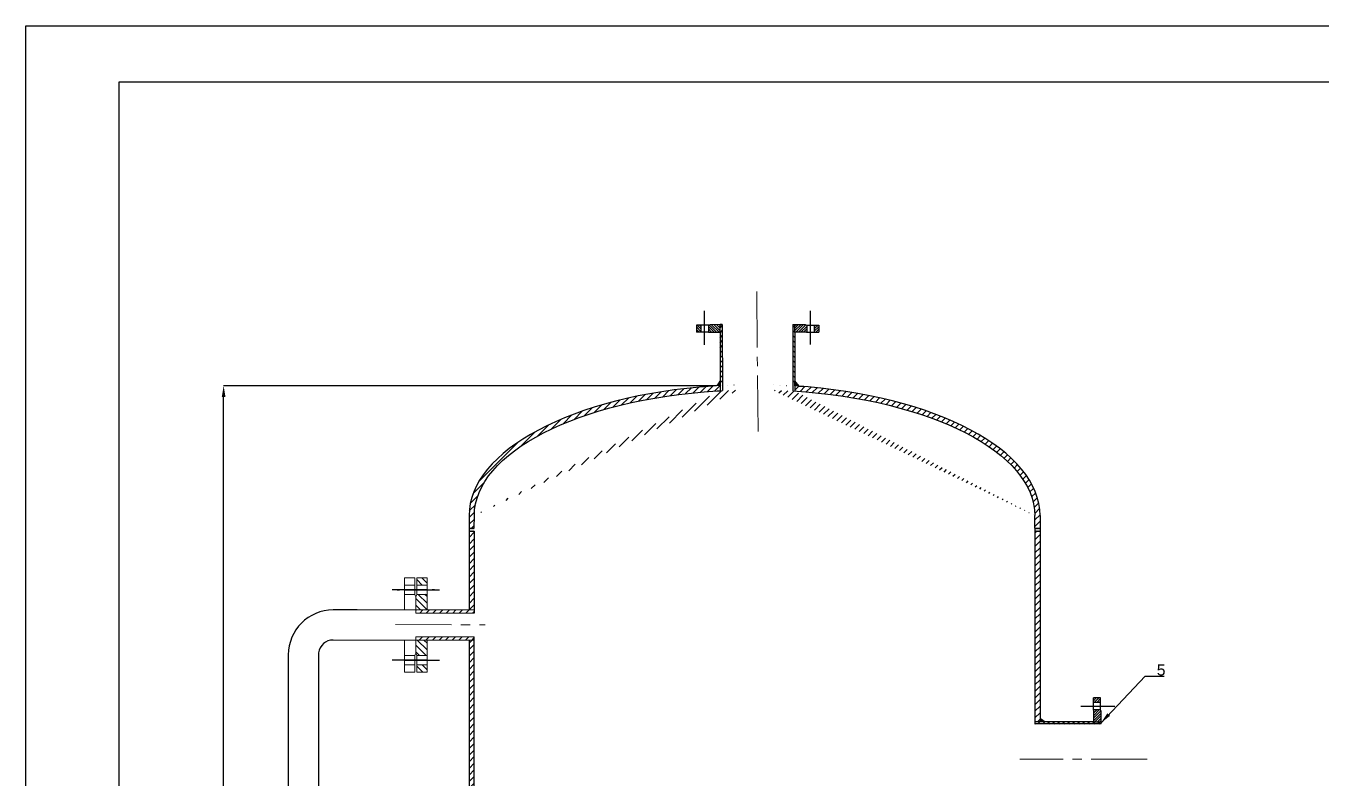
# Model space of a CAD drawing. Header units: inches. Extents: x 102447 to 288095, y 37526 to 105682.
# Drawn here: x 130085 to 133552, y 88961 to 90975 of the extents above; entities that cross this region are included whole.
import ezdxf

# ---------------------------------------------------------------- set-up
doc = ezdxf.new("R2010")
doc.units = ezdxf.units.IN
doc.header["$LTSCALE"] = 200
doc.header["$MEASUREMENT"] = 0
doc.linetypes.add('ACAD_ISO04W100', pattern=[30, 24, -3, 0, -3])
doc.linetypes.add('CENTER2', pattern=[1.125, 0.75, -0.125, 0.125, -0.125])
for name, color, linetype in [('d', 6, 'Continuous'), ('EQUIP', 3, 'Continuous'), ('Layer1', 5, 'ACAD_ISO04W100')]:
    doc.layers.add(name, color=color, linetype=linetype)
doc.layers.add('KI HIEU', color=40, linetype='Continuous', lineweight=25)
doc.layers.add('tam', color=211, linetype='CENTER2', lineweight=18)
doc.styles.get("Standard").update_dxf_attribs({"font": 'Font - TrueType - Arial.ttf'})
doc.dimstyles.get("Standard").update_dxf_attribs({"dimtxt": 30, "dimasz": 30, "dimexe": 0.18, "dimexo": 0.0625, "dimgap": 1, "dimtad": 1, "dimtoh": 1, "dimdec": 0, "dimzin": 0, "dimdsep": 46, "dimtxsty": 'Standard', "dimcen": 0.09, "dimadec": 0, "dimazin": 0, "dimtfac": 1, "dimtdec": 0, "dimtofl": 0, "dimtmove": 0, "dimatfit": 3, "dimfxl": 1, "dimtolj": 1, "dimtzin": 0, "dimarcsym": 0})
pattern_1 = [(45, (88568.3686, 74976.216), (-3.3410512, 3.3410512), [])]
pattern_2 = [(135.138745, (175555.338, 75081.538), (3.33295084, 3.34913193), [])]
pattern_3 = [(45.138745, (117869.165, 45499.725), (3.34913193, -3.33295084), [])]
pattern_4 = [(315, (119801.517, 176320.863), (8.9094698, 8.9094698), [])]

# ---------------------------------------------------------------- blocks, each defined once
blk = doc.blocks.new('*D80')
at = {"layer": 'Defpoints', "color": 0, "transparency": 16777216}
for p in [(130614.5, 90011.5), (131933.4, 90011.5), (131271.5, 82674.2)]:
    blk.add_point(p, dxfattribs=at)
at = {"layer": 'EQUIP', "color": 0, "lineweight": -2, "transparency": 16777216}
for p, q in [((131933.3, 90011.5), (130614.3, 90011.5)), ((130614.5, 82704.2), (130614.5, 89981.5)), ((131271.4, 82674.2), (130614.3, 82674.2))]:
    blk.add_line(p, q, dxfattribs=at)
at = {"layer": 'EQUIP', "color": 0, "transparency": 16777216}
for points in [[(130609.5, 89981.5), (130619.5, 89981.5), (130614.5, 90011.5)], [(130609.5, 82704.2), (130619.5, 82704.2), (130614.5, 82674.2)]]:
    blk.add_solid(points, dxfattribs=at)
at = {"layer": 'EQUIP', "color": 0, "transparency": 16777216, "insert": (130598.2, 86342.8), "char_height": 30, "attachment_point": 5, "rotation": 90}
blk.add_mtext('\\A1;7000', dxfattribs=at)

msp = doc.modelspace()

# ---------------------------------------------------------------- hatches: boundary and pattern name
at = {"linetype": 'Continuous'}
for points in [[(131932.4, 90011.1), (131943.9, 90012), (131943.9, 90028.6)], [(132155.3, 90010.3), (132143.6, 90024.9), (132143.6, 90011.3)], [(132799.7, 89122.7), (132799.5, 89111.3), (132816.2, 89111.2)]]:
    msp.add_hatch(color=0, dxfattribs=at).paths.add_polyline_path(points)
h = msp.add_hatch()
h.set_pattern_fill('ANSI31', color=256, scale=100)
h.paths.add_polyline_path([(131285.4, 89622.2), (131271.5, 89622.2), (131271.5, 89411), (131285.4, 89411)])
edge = h.paths.add_edge_path()
edge.add_ellipse((132035.5, 89663.9), major_axis=(-750, 0), ratio=0.448962, start_angle=277.687, end_angle=360, ccw=False)
edge.add_ellipse((132035.5, 89663.9), major_axis=(-750, 0), ratio=0.448962, start_angle=277.0203, end_angle=277.687, ccw=False)
edge.add_line((131943.8, 89998.1), (131943.8, 90012.1))
edge.add_ellipse((132035.5, 89663.9), major_axis=(-764, 0), ratio=0.459033, start_angle=276.8965, end_angle=278.4704)
edge.add_ellipse((132035.5, 89663.9), major_axis=(-764, 0), ratio=0.459033, start_angle=278.4704, end_angle=360)
edge.add_line((131271.5, 89663.9), (131271.5, 89629.6))
edge.add_line((131271.5, 89629.6), (131285.4, 89629.6))
edge.add_line((131285.4, 89629.6), (131285.5, 89663.9))
h.paths.add_polyline_path([(131285.4, 89330.3), (131271.5, 89330.3), (131271.5, 88878.7), (131285.4, 88878.7)])
edge = h.paths.add_edge_path()
edge.add_ellipse((132035.5, 89663.9), major_axis=(-764, 0), ratio=0.459033, start_angle=180, end_angle=260.163)
edge.add_line((132166.1, 90009.5), (132152.3, 90010.5))
edge.add_ellipse((132035.5, 89663.9), major_axis=(-764, 0), ratio=0.459033, start_angle=261.2071, end_angle=261.8656)
edge.add_line((132143.6, 90011.1), (132143.6, 89997.1))
edge.add_ellipse((132035.5, 89663.9), major_axis=(-750, 0), ratio=0.448962, start_angle=180.0325, end_angle=261.7089, ccw=False)
edge.add_line((132785.5, 89664.1), (132785.5, 89629.6))
edge.add_line((132785.5, 89629.6), (132799.6, 89629.6))
edge.add_line((132799.6, 89629.6), (132799.6, 89663.9))
h.paths.add_polyline_path([(132799.6, 89622.2), (132785.5, 89622.2), (132785.6, 89111.2), (132799.6, 89111.3)])
h.paths.add_polyline_path([(132799.6, 88911.4), (132785.6, 88911.4), (132785.6, 87943.2), (132799.6, 87943.3)])
h.paths.add_polyline_path([(131285.4, 88828.7), (131271.5, 88828.7), (131271.5, 88478.7), (131285.4, 88478.7)])
h.paths.add_polyline_path([(131285.4, 88428.7), (131271.5, 88428.7), (131271.5, 87248.3), (131285.4, 87248.3)])
h.paths.add_polyline_path([(132799.6, 87743.4), (132785.6, 87743.4), (132785.6, 86684.6), (132799.6, 86684.6)])
h = msp.add_hatch(color=256)
h.dxf.hatch_style = 1
h.paths.add_polyline_path([(132785.5, 89629.6), (132785.5, 89622.2), (132799.6, 89622.2), (132799.6, 89629.6)])
h.paths.add_polyline_path([(131285.4, 89622.2), (131285.4, 89629.6), (131271.5, 89629.6), (131271.5, 89622.2)])
h.paths.add_polyline_path([(131271.5, 83585.2), (131271.5, 83577.8), (131285.4, 83577.8), (131285.4, 83585.2)])
h.paths.add_polyline_path([(132799.6, 83585.2), (132785.5, 83585.2), (132785.5, 83577.8), (132799.6, 83577.8)])
h = msp.add_hatch()
h.set_pattern_fill('ANSI31', color=6, scale=100)
h.paths.add_polyline_path([(131285.4, 89339.2), (131128.7, 89339.2), (131128.7, 89330.3), (131285.4, 89330.3)])
h.paths.add_polyline_path([(131285.4, 89411), (131159, 89411), (131128.7, 89411), (131128.7, 89402.2), (131285.4, 89402.2)])
at = {"layer": 'd'}
h = msp.add_hatch(dxfattribs=at)
h.set_pattern_fill('ANSI31', color=256, scale=37.799679, style=0)
h.set_pattern_definition(pattern_2)
h.paths.add_polyline_path([(131891.8, 90154.9), (131879.8, 90154.9), (131879.8, 90173.8), (131891.7, 90173.8)])
h = msp.add_hatch(dxfattribs=at)
h.set_pattern_fill('ANSI31', color=256, scale=37.799679, style=0)
h.set_pattern_definition(pattern_2)
h.paths.add_polyline_path([(131911.9, 90155), (131943.4, 90155), (131943.4, 90175.2), (131916.3, 90175.1), (131911.9, 90173.9)])
at = {"layer": 'd', "linetype": 'ByBlock'}
h = msp.add_hatch(dxfattribs=at)
h.set_pattern_fill('ANSI31', color=256, scale=75.599358, angle=90, style=0)
h.set_pattern_definition([(45.138745, (175555.329, 75085.318), (6.6982639, -6.6659017), [])])
h.paths.add_polyline_path([(131943.4, 90155), (131943.7, 90049.4), (131943.8, 90024.6), (131943.8, 90011.1), (131949.5, 90011.5), (131949.4, 90049.4), (131949.1, 90175.2), (131943.4, 90175.2)])
edge = h.paths.add_edge_path(flags=16)
edge.add_line((131943.8, 90011.1), (131943.8, 90024.6))
h = msp.add_hatch(dxfattribs=at)
h.set_pattern_fill('ANSI31', color=256, scale=75.599358, angle=90, style=0)
h.set_pattern_definition([(135, (88568.369, 74979.996), (-6.6821024, -6.6821024), [])])
h.paths.add_polyline_path([(132143.6, 90155.3), (132143.6, 90049.7), (132143.6, 90024.9), (132143.6, 90011.3), (132138, 90011.7), (132138, 90049.7), (132138, 90175.4), (132143.6, 90175.4)])
edge = h.paths.add_edge_path(flags=16)
edge.add_line((132143.6, 90011.3), (132143.6, 90024.9))
at = {"layer": 'd'}
h = msp.add_hatch(dxfattribs=at)
h.set_pattern_fill('ANSI31', color=256, scale=37.799679, style=0)
h.set_pattern_definition(pattern_1)
h.paths.add_polyline_path([(132175.1, 90155.3), (132143.6, 90155.3), (132143.6, 90175.4), (132170.7, 90175.4), (132175.1, 90174.2)])
h = msp.add_hatch(dxfattribs=at)
h.set_pattern_fill('ANSI31', color=256, scale=37.799679, style=0)
h.set_pattern_definition(pattern_1)
h.paths.add_polyline_path([(132195.3, 90155.3), (132207.3, 90155.3), (132207.3, 90174.2), (132195.3, 90174.2)])
at = {"layer": 'd', "linetype": 'ByBlock'}
h = msp.add_hatch(dxfattribs=at)
h.set_pattern_fill('ANSI31', color=256, scale=100.799144, angle=-90, style=0)
h.set_pattern_definition(pattern_4)
h.paths.add_polyline_path([(131159, 89477.8), (131159, 89496.7), (131131.3, 89496.7), (131131.3, 89477.8)])
h = msp.add_hatch(dxfattribs=at)
h.set_pattern_fill('ANSI31', color=256, scale=100.799144, angle=-90, style=0)
h.set_pattern_definition(pattern_4)
h.paths.add_polyline_path([(131159, 89452.6), (131159, 89411), (131128.7, 89411), (131128.7, 89446.3), (131131.3, 89452.6)])
h = msp.add_hatch(dxfattribs=at)
h.set_pattern_fill('ANSI31', color=256, scale=100.799144, angle=-90, style=0)
h.set_pattern_definition(pattern_4)
edge = h.paths.add_edge_path()
edge.add_line((131159, 89288.8), (131159, 89330.3))
edge.add_line((131285.4, 89330.3), (131128.7, 89330.3))
edge.add_line((131128.7, 89330.3), (131128.7, 89295.1))
edge.add_line((131128.7, 89295.1), (131131.3, 89288.8))
edge.add_line((131131.3, 89288.8), (131159, 89288.8))
h = msp.add_hatch(dxfattribs=at)
h.set_pattern_fill('ANSI31', color=256, scale=100.799144, angle=-90, style=0)
h.set_pattern_definition(pattern_4)
h.paths.add_polyline_path([(131159, 89263.6), (131159, 89244.7), (131131.3, 89244.7), (131131.3, 89263.6)])
at = {"layer": 'd'}
h = msp.add_hatch(dxfattribs=at)
h.set_pattern_fill('ANSI31', color=256, scale=37.799679, angle=-90, style=0)
h.set_pattern_definition(pattern_3)
h.paths.add_polyline_path([(132942.5, 89163.3), (132942.5, 89175.3), (132961.4, 89175.3), (132961.4, 89163.3)])
h = msp.add_hatch(dxfattribs=at)
h.set_pattern_fill('ANSI31', color=256, scale=37.799679, angle=-90, style=0)
h.set_pattern_definition(pattern_3)
h.paths.add_polyline_path([(132942.6, 89143.1), (132942.7, 89111.6), (132962.8, 89111.7), (132962.8, 89138.8), (132961.5, 89143.2)])
at = {"layer": 'd', "linetype": 'ByBlock'}
h = msp.add_hatch(dxfattribs=at)
h.set_pattern_fill('ANSI31', color=256, scale=75.599358, style=0)
h.set_pattern_definition([(315.138745, (117872.945, 45499.734), (-6.6659017, -6.6982639), [])])
h.paths.add_polyline_path([(132942.7, 89111.6), (132837.1, 89111.4), (132812.2, 89111.3), (132785.7, 89111.2), (132785.7, 89105.6), (132837.1, 89105.7), (132962.8, 89106), (132962.8, 89111.7)])
edge = h.paths.add_edge_path(flags=17)
edge.add_line((132785.7, 89111.2), (132812.2, 89111.3))

# ---------------------------------------------------------------- linework, layer by layer
for p, q in [((130085.2, 82265.5), (130085.2, 90975.5)), ((130085.2, 90975.5), (136425.2, 90975.5)), ((130335.2, 82415.5), (130335.2, 90825.5)), ((130335.2, 90825.5), (136275.2, 90825.5)), ((131271.5, 89663.9), (131271.5, 89411)), ((131285.4, 89629.6), (131285.5, 89663.9)), ((132785.5, 89629.6), (132785.5, 89664.1)), ((132799.6, 89663.9), (132799.6, 89111.3)), ((131271.5, 89629.6), (131285.4, 89629.6)), ((131271.5, 89622.2), (131285.4, 89622.2)), ((131285.4, 89622.2), (131285.4, 89402.2)), ((132785.5, 89629.6), (132799.6, 89629.6)), ((132785.5, 89629.6), (132785.5, 89622.2)), ((132785.5, 89622.2), (132799.6, 89622.2)), ((130970.1, 89411), (130907.6, 89411)), ((130972, 89411), (130970.1, 89411)), ((132785.6, 89401.6), (132785.6, 89401.6)), ((131285.4, 88878.7), (131285.4, 89339.2)), ((131271.5, 89330.3), (131271.5, 88878.7)), ((130787.6, 89291), (130787.6, 86278)), ((130868.6, 89296.3), (130868.6, 86278))]:
    msp.add_line(p, q)
at = {"color": 0, "linetype": 'Continuous'}
for p, q in [((131879.8, 90173.8), (131879.8, 90154.9)), ((131891.7, 90173.8), (131879.8, 90173.8)), ((131911.9, 90173.9), (131891.7, 90173.8)), ((131891.7, 90173.8), (131891.8, 90154.9)), ((131916.3, 90175.1), (131911.9, 90173.9)), ((131911.9, 90173.9), (131911.9, 90155)), ((131943.4, 90175.2), (131916.3, 90175.1)), ((131943.4, 90155), (131943.4, 90175.2)), ((131949.1, 90175.2), (131943.4, 90175.2)), ((131949.1, 90175.2), (131949.5, 89998.4)), ((132138, 90175.4), (132138, 90049.7)), ((132138, 90175.4), (132143.6, 90175.4)), ((132143.6, 90155.3), (132143.6, 90175.4)), ((132143.6, 90175.4), (132170.7, 90175.4)), ((132170.7, 90175.4), (132175.1, 90174.2)), ((132175.1, 90174.2), (132175.1, 90155.3)), ((132175.1, 90174.2), (132195.3, 90174.2)), ((132195.3, 90174.2), (132195.3, 90155.3)), ((132195.3, 90174.2), (132207.3, 90174.2)), ((132207.3, 90174.2), (132207.3, 90155.3)), ((131891.8, 90154.9), (131879.8, 90154.9)), ((131911.9, 90155), (131891.8, 90154.9)), ((131911.9, 90155), (131943.4, 90155)), ((131943.4, 90155), (131943.8, 89998.1)), ((132175.1, 90155.3), (132143.6, 90155.3)), ((132143.6, 90155.3), (132143.6, 90049.7)), ((132175.1, 90155.3), (132195.3, 90155.3)), ((132195.3, 90155.3), (132207.3, 90155.3)), ((132138, 90065.9), (132138, 89997.5)), ((132143.6, 90073.6), (132143.6, 89997.1)), ((131943.7, 90060), (131943.8, 90024.6)), ((131949.4, 90052.3), (131949.5, 90011.5)), ((132143.6, 90011.3), (132143.6, 90024.9)), ((132143.6, 90011.3), (132143.6, 90024.9)), ((132155.3, 90010.3), (132143.6, 90024.9)), ((132152.3, 90010.5), (132166.1, 90009.5)), ((132785.5, 89622.2), (132785.6, 89105.6)), ((132961.4, 89175.3), (132942.5, 89175.3)), ((132942.5, 89163.3), (132942.5, 89175.3)), ((132961.4, 89163.3), (132942.5, 89163.3)), ((132942.6, 89143.1), (132942.5, 89163.3)), ((132961.4, 89163.3), (132961.4, 89175.3)), ((132961.5, 89143.2), (132961.4, 89163.3)), ((132961.5, 89143.2), (132942.6, 89143.1)), ((132942.6, 89143.1), (132942.7, 89111.6)), ((132962.8, 89138.8), (132961.5, 89143.2)), ((132962.8, 89111.7), (132962.8, 89138.8)), ((132942.7, 89111.6), (132785.5, 89111.2)), ((132962.8, 89106), (132785.5, 89105.6)), ((132839.9, 89105.7), (132785.5, 89105.6)), ((132847.6, 89111.4), (132812.2, 89111.3)), ((132942.7, 89111.6), (132962.8, 89111.7)), ((132962.8, 89106), (132962.8, 89111.7))]:
    msp.add_line(p, q, dxfattribs=at)
at = {"color": 0, "linetype": 'Continuous', "lineweight": 9}
for p, q in [((131126.2, 89496.7), (131098.5, 89496.7)), ((131098.5, 89477.8), (131098.5, 89496.7)), ((131098.5, 89477.8), (131098.5, 89452.6)), ((131126.2, 89477.8), (131098.5, 89477.8)), ((131126.2, 89477.8), (131126.2, 89496.7)), ((131126.2, 89477.8), (131126.2, 89452.6)), ((131131.3, 89496.7), (131159, 89496.7)), ((131131.3, 89477.8), (131131.3, 89496.7)), ((131131.3, 89477.8), (131131.3, 89452.6)), ((131131.3, 89477.8), (131159, 89477.8)), ((131159, 89477.8), (131159, 89496.7)), ((131159, 89477.8), (131159, 89452.6)), ((131098.5, 89452.6), (131098.5, 89411)), ((131126.2, 89452.6), (131098.5, 89452.6)), ((131128.7, 89446.3), (131126.2, 89452.6)), ((131128.7, 89446.3), (131131.3, 89452.6)), ((131128.7, 89411), (131128.7, 89446.3)), ((131128.7, 89411), (131128.7, 89446.3)), ((131131.3, 89452.6), (131159, 89452.6)), ((131159, 89452.6), (131159, 89411)), ((130972, 89411), (131098.5, 89411)), ((131098.5, 89411), (131128.7, 89411)), ((131128.7, 89411), (131128.7, 89402.2)), ((131159, 89411), (131128.7, 89411)), ((131128.7, 89411), (131128.7, 89402.2)), ((131285.4, 89411), (131159, 89411)), ((131285.4, 89402.2), (131128.7, 89402.2)), ((131285.4, 89339.2), (131128.7, 89339.2)), ((131128.7, 89339.2), (131128.7, 89330.3)), ((131285.4, 89339.2), (131128.7, 89339.2)), ((131128.7, 89339.2), (131128.7, 89330.3)), ((130907.6, 89330.3), (130970.1, 89330.3)), ((130970.1, 89330.3), (131128.7, 89330.3)), ((131098.5, 89288.8), (131098.5, 89330.3)), ((131128.7, 89330.3), (131128.7, 89295.1)), ((131285.4, 89330.3), (131128.7, 89330.3)), ((131128.7, 89330.3), (131128.7, 89295.1)), ((131159, 89288.8), (131159, 89330.3)), ((131126.2, 89288.8), (131098.5, 89288.8)), ((131098.5, 89263.6), (131098.5, 89288.8)), ((131128.7, 89295.1), (131126.2, 89288.8)), ((131126.2, 89263.6), (131126.2, 89288.8)), ((131128.7, 89295.1), (131131.3, 89288.8)), ((131131.3, 89263.6), (131131.3, 89288.8)), ((131131.3, 89288.8), (131159, 89288.8)), ((131159, 89263.6), (131159, 89288.8)), ((131098.5, 89263.6), (131098.5, 89244.7)), ((131126.2, 89263.6), (131098.5, 89263.6)), ((131126.2, 89244.7), (131098.5, 89244.7)), ((131126.2, 89263.6), (131126.2, 89244.7)), ((131131.3, 89263.6), (131131.3, 89244.7)), ((131131.3, 89263.6), (131159, 89263.6)), ((131131.3, 89244.7), (131159, 89244.7)), ((131159, 89263.6), (131159, 89244.7))]:
    msp.add_line(p, q, dxfattribs=at)
for radius, end in [(120, 180), (39.4, 172.2375)]:
    msp.add_arc((130907.6, 89291), radius, 90, end)
for start_param, end_param in [(4.860226, 6.283185), (4.832755, 4.860226), (3.141593, 4.570417)]:
    msp.add_ellipse((132035.5, 89663.9), major_axis=(-764, 0), ratio=0.459033, start_param=start_param, end_param=end_param)
at = {"extrusion": (0, 0, -1)}
for start_param, end_param in [(0, 1.436632), (1.436632, 1.455882), (1.707868, 3.141593)]:
    msp.add_ellipse((132035.5, 89663.9), major_axis=(-750, 0), ratio=0.448962, start_param=start_param, end_param=end_param, dxfattribs=at)
at = {"layer": 'Layer1'}
for p, q in [((131901.9, 90121.3), (131901.7, 90212.1)), ((132185.2, 90121.6), (132185.2, 90212.5)), ((131073.5, 89465.2), (131065.1, 89465.2)), ((131157.3, 89465.2), (131073.5, 89465.2)), ((131084.8, 89465.2), (131073.5, 89465.2)), ((131078.8, 89465.2), (131084.8, 89465.2)), ((131100.2, 89465.2), (131184, 89465.2)), ((131178.6, 89465.2), (131172.7, 89465.2)), ((131172.7, 89465.2), (131184, 89465.2)), ((131184, 89465.2), (131192.4, 89465.2)), ((131157.3, 89276.2), (131065.1, 89276.2)), ((131100.2, 89276.2), (131192.4, 89276.2)), ((132908.9, 89153.1), (132999.8, 89153.3))]:
    msp.add_line(p, q, dxfattribs=at)
at = {"layer": 'tam'}
for p, q in [((132044.8, 89889.1), (132041.2, 90267.7)), ((131074.7, 89372.1), (131314.4, 89370.7)), ((133086.1, 89011.7), (132745.3, 89011.3))]:
    msp.add_line(p, q, dxfattribs=at)

# ---------------------------------------------------------------- texts
at = {"layer": 'KI HIEU', "insert": (133112.1, 89235), "char_height": 30, "width": 87.726, "attachment_point": 7}
msp.add_mtext('\\A1;5', dxfattribs=at)

# ---------------------------------------------------------------- dimensions: what is measured, and where the dimension line sits
at = {"layer": 'EQUIP'}
dim = msp.add_linear_dim(base=(130614.5, 90011.5), p1=(131271.5, 82674.2), p2=(131933.4, 90011.5), angle=90, text='7000', dimstyle='Standard', dxfattribs=at)
dim.commit()
dim.dimension.update_dxf_attribs({"geometry": '*D80', "text_midpoint": (130598.2, 86342.8)})

# ---------------------------------------------------------------- leaders
at = {"layer": 'KI HIEU', "annotation_type": 0, "has_hookline": 1, "hookline_direction": 0, "text_width": 19.9}
msp.add_leader([(132962.8, 89108.8), (133081.1, 89234), (133111.1, 89234)], dimstyle='Standard', override={"dimgap": 1, "dimtad": 1}, dxfattribs=at)

doc.saveas('drawing.dxf')
